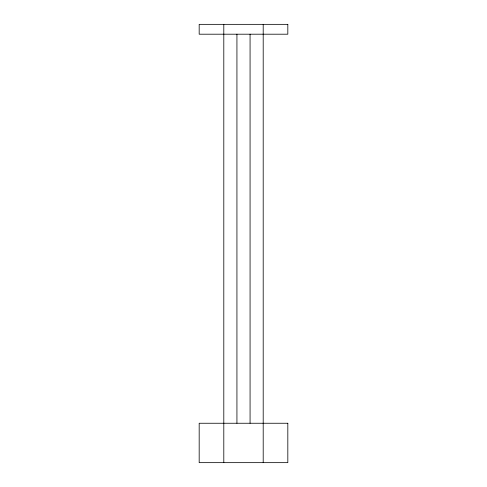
<?xml version="1.0" encoding="UTF-8"?>
<svg xmlns="http://www.w3.org/2000/svg" width="487" height="487" viewBox="0 0 487 487"><rect width="100%" height="100%" fill="white"/><g stroke="black" fill="none" stroke-linecap="round" stroke-linejoin="round"><path stroke-width="0.73" d="M263.199 24.35L263.199 462.65M250.068 34.2L250.068 423.252M236.932 34.2L236.932 423.252M223.801 24.35L223.801 462.65M287.823 24.35L199.177 24.35L199.177 34.2L287.823 34.2L287.823 24.35M287.823 423.252L199.177 423.252L199.177 462.65L287.823 462.65L287.823 423.252"/></g></svg>
